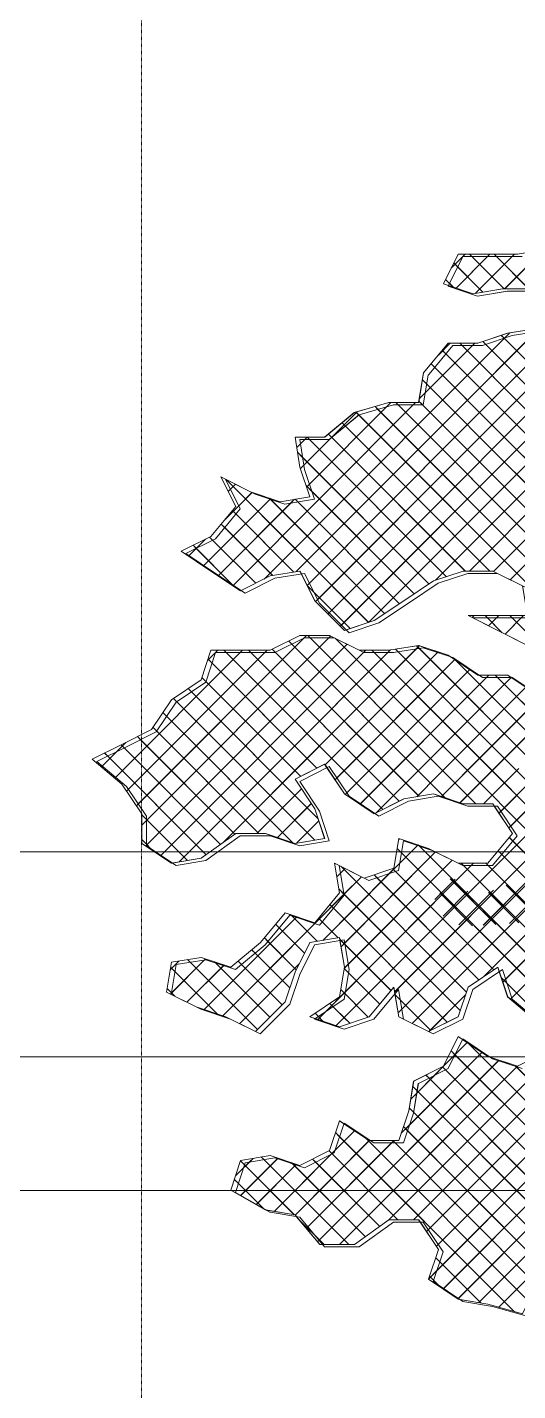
# Model space of a CAD drawing. Header units: millimetres. Extents: x -12186 to 152825, y -4386 to 9463.
# Drawn here: x 65607 to 67165, y 1744 to 6074 of the extents above; entities that cross this region are included whole.
import ezdxf

# ---------------------------------------------------------------- set-up
doc = ezdxf.new("R2010")
doc.units = ezdxf.units.MM
doc.linetypes.add('1000 Dashed', pattern=[2, 1, -1])
doc.linetypes.add('Grid Line', pattern=[22.225, 12.7, -3.175, 3.175, -3.175])
for name, color, linetype, lineweight in [('A-FLOR-LEVL', 51, 'Continuous', 5), ('G-IMPT', 8, 'Continuous', 5), ('L-PLNT', 71, 'Continuous', 5), ('S-GRID', 1, 'Continuous', 5)]:
    doc.layers.add(name, color=color, linetype=linetype, lineweight=lineweight)

# ---------------------------------------------------------------- blocks, each defined once
blk = doc.blocks.new('SVA_Shades of Green Tree - Australian_Tree_based_on_Leopard_Tree_2901-V313-Section B-B')
at = {"layer": 'G-IMPT'}
for p, q in [((19458.7, 5308.3), (19495.8, 5345.5)), ((19458.8, 5308.3), (19504, 5353.5)), ((19479.4, 5312.7), (19467.1, 5325.1)), ((19559.3, 5232.9), (19467.2, 5325.1)), ((19474.5, 5245.7), (19574.8, 5346.1)), ((19474.6, 5245.7), (19582.3, 5353.5)), ((19496.2, 5345.9), (19503.8, 5353.5)), ((19524.4, 5346.1), (19517, 5353.5)), ((19627, 5243.4), (19517.1, 5353.5)), ((19626.9, 5243.4), (19524.4, 5346.1)), ((19536.1, 5229), (19653, 5346.1)), ((19536.2, 5229), (19660.6, 5353.5)), ((19574.8, 5346.1), (19582.1, 5353.5)), ((19602.7, 5346.1), (19595.3, 5353.5)), ((19705.3, 5243.4), (19595.4, 5353.5)), ((19705.2, 5243.4), (19602.7, 5346.1)), ((19628.8, 5243.4), (19740.7, 5355.5)), ((19629, 5243.4), (19752.6, 5367.3)), ((19653, 5346.1), (19660.4, 5353.5)), ((19559.2, 5232.9), (19479.4, 5312.7)), ((19453.3, 5260.4), (19441, 5272.8)), ((19464.9, 5248.9), (19441.1, 5272.8)), ((19464.8, 5248.9), (19453.3, 5260.4)), ((19474.9, 4853.8), (19738.2, 5117.6)), ((19496.3, 4797), (19809, 5110.2)), ((19496.5, 4797), (19816.5, 5117.6)), ((19418.5, 5032.7), (19456.1, 5070.5)), ((19418.6, 5032.7), (19456.3, 5070.5)), ((19424.3, 4960), (19534.6, 5070.5)), ((19453.1, 4910.6), (19628.5, 5086.3)), ((19453.2, 4910.6), (19645.4, 5103.1)), ((19474.7, 4853.8), (19727.4, 5106.9)), ((19493.8, 5063.1), (19486.4, 5070.5)), ((19698.5, 4858.1), (19486.5, 5070.5)), ((19527, 5063.1), (19534.4, 5070.5)), ((19547, 4769.4), (19880.8, 5103.7)), ((19547.2, 4769.4), (19885.1, 5107.9)), ((19568.8, 5066.3), (19559.5, 5075.6)), ((19762.1, 4872.8), (19559.7, 5075.6)), ((19762, 4872.8), (19568.8, 5066.3)), ((19627.5, 5085.9), (19618.3, 5095.2)), ((20038.5, 4674.4), (19618.4, 5095.2)), ((20038.4, 4674.4), (19627.5, 5085.9)), ((19628.5, 5086.3), (19645.3, 5103.1)), ((19424.2, 4960), (19527, 5063.1)), ((19442.3, 5036.2), (19430.9, 5047.6)), ((19645, 4833.3), (19431, 5047.6)), ((19644.9, 4833.3), (19442.3, 5036.2)), ((19698.3, 4858.1), (19493.8, 5063.1)), ((19406.7, 4993.4), (19395.3, 5004.9)), ((19609.8, 4790.1), (19395.4, 5004.9)), ((19609.6, 4790.1), (19406.7, 4993.4)), ((19357.7, 4893.3), (19424.3, 4960)), ((19381.5, 4940.3), (19367.7, 4954.1)), ((19479.1, 4842.6), (19367.8, 4954.1)), ((19377.9, 4913.7), (19424.2, 4960)), ((19479, 4842.6), (19381.5, 4940.3)), ((18865.2, 4321.7), (19453.1, 4910.6)), ((18865.4, 4321.7), (19453.2, 4910.6)), ((19357.5, 4893.3), (19376.8, 4912.6)), ((18765.9, 4300.5), (19346.2, 4881.7)), ((18767.2, 4302), (19338.6, 4874.3)), ((18966.8, 4345.1), (19474.7, 4853.8)), ((18967, 4345.1), (19474.9, 4853.8)), ((18980.5, 4672.3), (19160.8, 4852.9)), ((19000, 4613.5), (19267.9, 4881.7)), ((19009.2, 4622.8), (19254, 4868)), ((19067.8, 4210.8), (19718.8, 4862.8)), ((19071.4, 4214.5), (19718.6, 4862.8)), ((19072.7, 4764.8), (19160.7, 4852.9)), ((19166, 4842.4), (19156.6, 4851.8)), ((20063.1, 3943.9), (19156.8, 4851.8)), ((19226.6, 4860.1), (19217.5, 4869.2)), ((20097.6, 3987.7), (19217.7, 4869.2)), ((20097.5, 3987.7), (19226.6, 4860.1)), ((19254, 4868), (19267.7, 4881.7)), ((19290.7, 4874.3), (19283.3, 4881.7)), ((20215.3, 3948.3), (19283.4, 4881.7)), ((20215.2, 3948.3), (19290.7, 4874.3)), ((19338.6, 4874.3), (19346, 4881.7)), ((19369, 4874.3), (19356.5, 4886.9)), ((20304.9, 3936.9), (19356.6, 4886.9)), ((19370.6, 4872.7), (19369, 4874.3)), ((20304.8, 3936.9), (19371.6, 4871.7)), ((19106.9, 4171.6), (19777.5, 4843.2)), ((19110.5, 4175.3), (19777.3, 4843.2)), ((19123.1, 4806.9), (19112.4, 4817.7)), ((19582.3, 4347), (19112.5, 4817.7)), ((19582.2, 4347), (19123.1, 4806.9)), ((19703.7, 4303.8), (19166, 4842.4)), ((19554.2, 4767.2), (19479, 4842.6)), ((19554.4, 4767.2), (19479.1, 4842.6)), ((20299.2, 4177.8), (19644.9, 4833.3)), ((20299.4, 4177.8), (19645, 4833.3)), ((18968.6, 4738.8), (19001.4, 4771.7)), ((18980.1, 4750.5), (18993.9, 4764.3)), ((18991.3, 4683.3), (19071.5, 4763.7)), ((18993.9, 4764.3), (19001.2, 4771.7)), ((19009.1, 4764.3), (19001.7, 4771.7)), ((19443.6, 4329.2), (19001.9, 4771.7)), ((19008.9, 4308.8), (19496.3, 4797)), ((19443.5, 4329.2), (19009.1, 4764.3)), ((19028.6, 4250), (19547.2, 4769.4)), ((19035, 4256.5), (19547, 4769.4)), ((19080.4, 4771.2), (19069.6, 4782)), ((19504.1, 4347), (19069.8, 4782)), ((19503.9, 4347), (19080.4, 4771.2)), ((19197.8, 4184.3), (19801.2, 4788.6)), ((19198, 4184.3), (19801.3, 4788.6)), ((20351.8, 3968.3), (19554.2, 4767.2)), ((20351.9, 3968.3), (19554.4, 4767.2)), ((20263.3, 4135.4), (19609.6, 4790.1)), ((20263.5, 4135.4), (19609.8, 4790.1)), ((18968.4, 4738.8), (18980.1, 4750.5)), ((18987.2, 4707.8), (18970.9, 4724.1)), ((19388.5, 4306), (18971, 4724.1)), ((19409.4, 4317.8), (19824.6, 4733.7)), ((19409.6, 4317.8), (19824.7, 4733.7)), ((18980.3, 4672.3), (18991.3, 4683.3)), ((19388.3, 4306), (18987.2, 4707.8)), ((19516.9, 4347), (19845.5, 4676.2)), ((19517, 4347), (19845.6, 4676.2)), ((18821.6, 4598.7), (18742.2, 4638.4)), ((19196.9, 4184), (18744.3, 4637.4)), ((19197, 4184), (18744.4, 4637.4)), ((19593.9, 4345.7), (19894.8, 4647.1)), ((19594, 4345.7), (19894.9, 4647.1)), ((19646.1, 4319.6), (19965.2, 4639.3)), ((19646.2, 4319.6), (19965.4, 4639.3)), ((18739.7, 4509.6), (18826.9, 4596.9)), ((18750.7, 4599.1), (18758.1, 4606.6)), ((18750.8, 4599.1), (18774.1, 4622.5)), ((18758.1, 4606.6), (18774, 4622.5)), ((18784.2, 4554.3), (18826.2, 4596.4)), ((19016.9, 4599.6), (18998.3, 4618.2)), ((19341.5, 4274.6), (18998.5, 4618.2)), ((18999.9, 4613.5), (19009.2, 4622.8)), ((19341.3, 4274.6), (19016.9, 4599.6)), ((18671.9, 4363.2), (18885.7, 4577.3)), ((18673.3, 4364.7), (18883.7, 4575.5)), ((18718.9, 4331.8), (18961.4, 4574.8)), ((18720.2, 4333.3), (18949.5, 4562.9)), ((18739.6, 4509.6), (18784.2, 4554.3)), ((18884.7, 4575.2), (18881, 4578.8)), ((19247.5, 4211.9), (18881.2, 4578.8)), ((18883.7, 4575.5), (18885.5, 4577.3)), ((19247.4, 4211.9), (18884.7, 4575.2)), ((18949.5, 4562.9), (18961.3, 4574.8)), ((18971.5, 4566.6), (18963.1, 4575.1)), ((19294.5, 4243.2), (18963.2, 4575.1)), ((19294.4, 4243.2), (18971.5, 4566.6)), ((18775.6, 4527.6), (18764.1, 4539.1)), ((18959.2, 4343.8), (18764.3, 4539.1)), ((18959.1, 4343.8), (18775.6, 4527.6)), ((18740, 4484.8), (18728.5, 4496.3)), ((18892.1, 4332.6), (18728.7, 4496.3)), ((18892, 4332.6), (18740, 4484.8)), ((18624.9, 4394.6), (18678.7, 4448.4)), ((18626.3, 4396.1), (18648.9, 4418.8)), ((18649.2, 4418.9), (18639.3, 4428.8)), ((18771, 4297), (18639.5, 4428.8)), ((18648.9, 4418.8), (18678.5, 4448.4)), ((18763.4, 4304.5), (18649.2, 4418.9)), ((18701.4, 4445), (18691.5, 4454.9)), ((18838.2, 4308.1), (18691.7, 4454.9)), ((18838.1, 4308.1), (18701.4, 4445)), ((18624.8, 4394.6), (18626.3, 4396.1)), ((18671.8, 4363.2), (18673.3, 4364.7)), ((18718.7, 4331.8), (18720.2, 4333.3)), ((18770.9, 4297), (18763.4, 4304.5)), ((18765.7, 4300.5), (18767.2, 4302)), ((19138.2, 4164.4), (19023.8, 4278.9)), ((19028.5, 4250), (19035, 4256.5)), ((19067.7, 4210.8), (19071.4, 4214.5)), ((19525.7, 4199), (19532.2, 4205.5)), ((19525.8, 4199), (19532.3, 4205.5)), ((19574.3, 4198.1), (19566.9, 4205.5)), ((19621.2, 4151.2), (19567.1, 4205.5)), ((19578, 4172.9), (19610.6, 4205.5)), ((19603.1, 4198.1), (19610.5, 4205.5)), ((19630.2, 4146.7), (19688.9, 4205.5)), ((19652.6, 4198.1), (19645.2, 4205.5)), ((19871.9, 3978.5), (19645.4, 4205.5)), ((19106.8, 4171.6), (19110.5, 4175.3)), ((19621, 4151.3), (19574.3, 4198.1)), ((19577.9, 4172.9), (19603.1, 4198.1)), ((19630.1, 4146.7), (19681.4, 4198.1)), ((19871.7, 3978.6), (19652.6, 4198.1)), ((18459.5, 3601.5), (18999.7, 4142.6)), ((18465.3, 3607.4), (18990.9, 4133.9)), ((18476.2, 3539.7), (19076.4, 4140.9)), ((18488.6, 3473.8), (19128.6, 4114.8)), ((18490.9, 3554.6), (19070.5, 4135.2)), ((18490.9, 3476.2), (19128.4, 4114.8)), ((18952.8, 4114.8), (18942.9, 4124.7)), ((19407.9, 3659.1), (18943, 4124.7)), ((19407.8, 3659.1), (18952.8, 4114.8)), ((18990.9, 4133.9), (18999.6, 4142.6)), ((19010.7, 4135.2), (19003.4, 4142.6)), ((19423.9, 3721.5), (19003.5, 4142.6)), ((19423.8, 3721.5), (19010.7, 4135.2)), ((19070.5, 4135.2), (19076.2, 4140.9)), ((19167.1, 4095.4), (19087.8, 4135.2)), ((19459.6, 3764), (19090.4, 4133.8)), ((19459.7, 3764), (19090.5, 4133.8)), ((18390.9, 3689.6), (18796, 4095.4)), ((18393.5, 3692.3), (18788.5, 4088)), ((18428.2, 3648.5), (18874.3, 4095.4)), ((18434, 3654.5), (18866.8, 4088)), ((18535.6, 3442.4), (19187.5, 4095.4)), ((18537, 3443.9), (19180.7, 4088.7)), ((18594.7, 3423.2), (19258.3, 4088)), ((18594.8, 3423.2), (19266.7, 4096.3)), ((18685.1, 4062.8), (18717.6, 4095.4)), ((18685.2, 4062.8), (18717.7, 4095.4)), ((18734.7, 3485.1), (19348.7, 4100.1)), ((18734.8, 3485.1), (19358.8, 4110.1)), ((18744.6, 4088), (18737.3, 4095.4)), ((19241.8, 3590.2), (18737.4, 4095.4)), ((19241.7, 3590.2), (18744.6, 4088)), ((18788.5, 4088), (18795.9, 4095.4)), ((18822.9, 4088), (18815.6, 4095.4)), ((19294, 3616.3), (18815.7, 4095.4)), ((19293.9, 3616.3), (18822.9, 4088)), ((18866.8, 4088), (18874.2, 4095.4)), ((18900.6, 4088.7), (18890.7, 4098.6)), ((19356.9, 3631.7), (18890.8, 4098.6)), ((19356.8, 3631.7), (18900.6, 4088.7)), ((19058.8, 3731.3), (19415.6, 4088.7)), ((19058.9, 3731.3), (19417.5, 4090.5)), ((19180.7, 4088.7), (19187.4, 4095.4)), ((19214.4, 4088), (19207, 4095.4)), ((19538, 3764), (19207.2, 4095.4)), ((19485.7, 3816.3), (19214.4, 4088)), ((19258.3, 4088), (19266.6, 4096.3)), ((19290.4, 4090.4), (19281.9, 4098.8)), ((19633.2, 3747.1), (19282, 4098.8)), ((19633.1, 3747.1), (19290.4, 4090.4)), ((19348.7, 4100.1), (19358.7, 4110.1)), ((19357.5, 4101.6), (19349, 4110)), ((19770.1, 3688.4), (19349.2, 4110)), ((19769.9, 3688.4), (19357.5, 4101.6)), ((19415.6, 4088.7), (19417.4, 4090.5)), ((19464.5, 4069.9), (19457.2, 4074.8)), ((18699.7, 4054.6), (18686.7, 4067.6)), ((19032.6, 3721.3), (18686.8, 4067.6)), ((19032.4, 3721.3), (18699.7, 4054.6)), ((19090.2, 3684.3), (19471, 4065.7)), ((19096.1, 3690.2), (19470.9, 4065.7)), ((19122.3, 3637.9), (19518, 4034.3)), ((19127.4, 3643.2), (19517.9, 4034.3)), ((19826.1, 3710.6), (19473.2, 4064.1)), ((19826.2, 3710.6), (19473.3, 4064.1)), ((18680.1, 3995.8), (18667.1, 4008.8)), ((18980.4, 3695.2), (18667.2, 4008.8)), ((18980.2, 3695.2), (18680.1, 3995.8)), ((19169.3, 3606.6), (19578.8, 4016.8)), ((19170.7, 3608.1), (19571.3, 4009.4)), ((19220.5, 3579.6), (19649.5, 4009.3)), ((19220.6, 3579.6), (19649.7, 4009.3)), ((19571.3, 4009.4), (19578.7, 4016.8)), ((19606.1, 4009.4), (19598.7, 4016.8)), ((19937.1, 3677.9), (19598.9, 4016.8)), ((19830, 3785.1), (19606.1, 4009.4)), ((18587.1, 3932.1), (18576.8, 3942.5)), ((19026, 3492.6), (18576.9, 3942.5)), ((18634.1, 3963.4), (18623.7, 3973.8)), ((19036.4, 3560.6), (18623.9, 3973.8)), ((19036.3, 3560.6), (18634.1, 3963.4)), ((19482.9, 3764), (19696.5, 3978)), ((19483.1, 3764), (19696.6, 3978)), ((19561.2, 3764), (19744.4, 3947.5)), ((19561.4, 3764), (19746.4, 3949.3)), ((18555.1, 3885.7), (18543.3, 3897.6)), ((18955.8, 3484.5), (18543.4, 3897.6)), ((19025.9, 3492.6), (18587.1, 3932.1)), ((19335.4, 2910.4), (20357.3, 3934)), ((19335.5, 2910.4), (20357.4, 3934)), ((19562, 3058.9), (20419.3, 3917.7)), ((19562.1, 3058.9), (20419.5, 3917.7)), ((19626.7, 3751.2), (19802.9, 3927.7)), ((19626.9, 3751.2), (19805.1, 3929.7)), ((18955.6, 3484.5), (18555.1, 3885.7)), ((19622.9, 3041.4), (20472.1, 3892)), ((19632.1, 3050.7), (20472, 3892)), ((19647.2, 2987.3), (20512.8, 3854.4)), ((19651.6, 2991.9), (20512.7, 3854.4)), ((18472.6, 3811.5), (18462.7, 3821.4)), ((18772, 3511.7), (18462.9, 3821.4)), ((18771.9, 3511.7), (18472.6, 3811.5)), ((18523.8, 3838.7), (18512, 3850.5)), ((18848.5, 3513.5), (18512.1, 3850.5)), ((18848.4, 3513.5), (18523.8, 3838.7)), ((19537.9, 3764), (19486.4, 3815.6)), ((18348.2, 3725.2), (18425.5, 3802.7)), ((18350.7, 3727.9), (18395.8, 3773.1)), ((18368.2, 3759.2), (18358.3, 3769.1)), ((18680.7, 3446.4), (18358.5, 3769.1)), ((18395.8, 3773.1), (18425.4, 3802.7)), ((18420.4, 3785.4), (18410.5, 3795.3)), ((18726.4, 3479), (18410.7, 3795.3)), ((18726.2, 3479), (18420.4, 3785.4)), ((18348, 3725.2), (18350.7, 3727.9)), ((18680.6, 3446.4), (18368.2, 3759.2)), ((19418, 3699), (19482.9, 3764)), ((19418.1, 3699), (19483.1, 3764)), ((19428.3, 3630.8), (19561.2, 3764)), ((19428.4, 3630.8), (19561.4, 3764)), ((20087.6, 3134.9), (19459.6, 3764)), ((20087.8, 3134.9), (19459.7, 3764)), ((19487, 3611.2), (19626.7, 3751.2)), ((19487.1, 3611.2), (19626.9, 3751.2)), ((20165.9, 3134.9), (19537.9, 3764)), ((20166.1, 3134.9), (19538, 3764)), ((20244.2, 3134.9), (19633.1, 3747.1)), ((20244.4, 3134.9), (19633.2, 3747.1)), ((18390.7, 3689.6), (18393.5, 3692.3)), ((19090.1, 3684.3), (19096.1, 3690.2)), ((19094, 2903.7), (19882.9, 3693.9)), ((19119.5, 2929.4), (19882.7, 3693.9)), ((19349.6, 3630.5), (19418, 3699)), ((19349.8, 3630.5), (19418.1, 3699)), ((19537.2, 3607.9), (19423.8, 3721.5)), ((19537.3, 3607.9), (19423.9, 3721.5)), ((19562, 3607.9), (19674.3, 3720.4)), ((19562.1, 3607.9), (19674.4, 3720.4)), ((19611, 3578.4), (19721.9, 3689.6)), ((19616.8, 3584.4), (19721.8, 3689.6)), ((19642.3, 3531.4), (19822.4, 3711.7)), ((19644.5, 3227.9), (20123.2, 3707.4)), ((19644.6, 3227.9), (20123.3, 3707.4)), ((19648.1, 3537.3), (19822.2, 3711.7)), ((18428.1, 3648.5), (18434, 3654.5)), ((18841.4, 3513.5), (18983.4, 3655.8)), ((18841.5, 3513.5), (18983.5, 3655.8)), ((19122.2, 3637.9), (19127.4, 3643.2)), ((19279.7, 3011.3), (19943.4, 3676.1)), ((19289.3, 3021), (19943.2, 3676.1)), ((19290.9, 2944.1), (19999, 3653.4)), ((19302.4, 2955.8), (19998.8, 3653.4)), ((19439.8, 3627), (19407.8, 3659.1)), ((19439.9, 3627), (19407.9, 3659.1)), ((18459.4, 3601.5), (18465.3, 3607.4)), ((18906.9, 3500.8), (19014.7, 3608.8)), ((18907.1, 3500.8), (19014.9, 3608.8)), ((19169.1, 3606.6), (19170.7, 3608.1)), ((19216.4, 3577.5), (19307.6, 3623.1)), ((18490.9, 3557.9), (18476.1, 3572.8)), ((18476.1, 3539.7), (18490.9, 3554.6)), ((18621.1, 3427.6), (18476.2, 3572.8)), ((18621, 3427.6), (18490.9, 3557.9)), ((18967.3, 3482.8), (19038.5, 3554.1)), ((18967.4, 3482.8), (19038.6, 3554.1)), ((19610.8, 3578.4), (19616.8, 3584.4)), ((19642.2, 3531.4), (19648.1, 3537.3)), ((18490.9, 3479.5), (18476.1, 3494.4)), ((18512.9, 3457.6), (18476.2, 3494.4)), ((18488.5, 3473.8), (18490.9, 3476.2)), ((18505.2, 3465.1), (18490.9, 3479.5)), ((18512.8, 3457.6), (18505.2, 3465.1)), ((19051, 3174.4), (19353.7, 3477.5)), ((19301.3, 3452), (19287.5, 3465.8)), ((19829.9, 2922.7), (19287.6, 3465.8)), ((19292.3, 3494.6), (19294.8, 3497.1)), ((19292.4, 3494.6), (19294.9, 3497.1)), ((19295.9, 3419.8), (19351.7, 3475.7)), ((19351.7, 3475.7), (19353.5, 3477.5)), ((19358, 3473.6), (19354.4, 3477.3)), ((19853.5, 2977.4), (19354.5, 3477.3)), ((19853.4, 2977.4), (19358, 3473.6)), ((19655.2, 3489.7), (19643.7, 3501.1)), ((20009.5, 3134.9), (19643.9, 3501.1)), ((20009.3, 3134.9), (19655.2, 3489.7)), ((18535.5, 3442.4), (18537, 3443.9)), ((19109.3, 3154.3), (19409.6, 3455.1)), ((19119.7, 3086.4), (19461.8, 3429)), ((19120.8, 3166), (19409.5, 3455.1)), ((19132, 3098.8), (19461.7, 3429)), ((19829.7, 2922.7), (19301.3, 3452)), ((19481.3, 3419.2), (19401.9, 3458.9)), ((19619.6, 3446.9), (19608.1, 3458.4)), ((19931.2, 3134.9), (19608.3, 3458.4)), ((19931, 3134.9), (19619.6, 3446.9)), ((19035.2, 2923.3), (19530.3, 3419.2)), ((19050.9, 3174.4), (19262.3, 3386.2)), ((19095.8, 3376.2), (19107.4, 3387.9)), ((19095.9, 3376.2), (19122.1, 3402.5)), ((19182.9, 3372), (19103.5, 3411.7)), ((19107.4, 3387.9), (19122, 3402.5)), ((19507.4, 3010.2), (19109.7, 3408.6)), ((19507.6, 3010.2), (19109.9, 3408.6)), ((19123.2, 3011.6), (19522.8, 3411.8)), ((19223.4, 3373.2), (19214.1, 3382.4)), ((19547.2, 3049), (19214.3, 3382.4)), ((19262.3, 3386.2), (19295.9, 3419.8)), ((19282.1, 3392.8), (19272.9, 3402)), ((19594.2, 3080.3), (19273, 3402)), ((19594.1, 3080.3), (19282.1, 3392.8)), ((19498, 3411.8), (19490.7, 3419.2)), ((19877.1, 3032.2), (19490.8, 3419.2)), ((19877, 3032.2), (19498, 3411.8)), ((19522.8, 3411.8), (19530.2, 3419.2)), ((19576.3, 3411.8), (19569, 3419.2)), ((19900.7, 3087), (19569.1, 3419.2)), ((19900.6, 3087), (19576.3, 3411.8)), ((18733.6, 2934.9), (19174.3, 3376.3)), ((19118.5, 3321.4), (19102.2, 3337.8)), ((19488, 2951.4), (19102.3, 3337.8)), ((19118.6, 3320.7), (19174.2, 3376.3)), ((19547.1, 3049), (19223.4, 3373.2)), ((19407, 3303.7), (19471.7, 3368.6)), ((19407.1, 3303.7), (19471.8, 3368.6)), ((19600.5, 3225.2), (19456.3, 3369.6)), ((19600.7, 3225.2), (19456.5, 3369.6)), ((19483.2, 3223.2), (19593.9, 3334.1)), ((19483.3, 3223.2), (19594, 3334.1)), ((19561.1, 3222.9), (19701.2, 3363.2)), ((19561.3, 3222.9), (19701.4, 3363.2)), ((19908.7, 3073.4), (19633.5, 3349.1)), ((19908.8, 3073.4), (19633.6, 3349.1)), ((19026, 3227.9), (19118.6, 3320.7)), ((19487.9, 2951.4), (19118.5, 3321.4)), ((19526.6, 3220.8), (19422.8, 3324.8)), ((19526.7, 3220.8), (19422.9, 3324.8)), ((19433.3, 3251.6), (19512.1, 3330.6)), ((19433.4, 3251.6), (19512.2, 3330.6)), ((19674.3, 3229.8), (19578, 3326.2)), ((19674.4, 3229.8), (19578.2, 3326.2)), ((18674.7, 2954.5), (18967.3, 3247.5)), ((18674.9, 2954.5), (18969.3, 3249.4)), ((18952.4, 3252.5), (18948.7, 3256.2)), ((19033.4, 3171.4), (18948.8, 3256.2)), ((19033.3, 3171.4), (18952.4, 3252.5)), ((18967.3, 3247.5), (18969.1, 3249.4)), ((19085.1, 3276.5), (19073.6, 3287.9)), ((19446.7, 2914.3), (19073.7, 3287.9)), ((19446.6, 2914.3), (19085.1, 3276.5)), ((18733.5, 2934.9), (19026, 3227.9)), ((18912.6, 3213.9), (18901.2, 3225.4)), ((18993.1, 3133.4), (18901.3, 3225.4)), ((18993, 3133.4), (18912.6, 3213.9)), ((19049.5, 3233.7), (19038, 3245.2)), ((19100.6, 3182.6), (19038.1, 3245.2)), ((19100.4, 3182.6), (19049.5, 3233.7)), ((18877, 3171.2), (18865.6, 3182.6)), ((18967, 3081.1), (18865.7, 3182.6)), ((18966.9, 3081.1), (18877, 3171.2)), ((19108.9, 3174.2), (19105.2, 3177.8)), ((19268, 3014.9), (19105.4, 3177.8)), ((19121.6, 3161.5), (19108.9, 3174.2)), ((19109.1, 3154.3), (19120.8, 3166)), ((19267.9, 3014.9), (19121.6, 3161.5)), ((18836.1, 3133.7), (18825.3, 3144.5)), ((18946.5, 3023.3), (18825.5, 3144.5)), ((18946.3, 3023.3), (18836.1, 3133.7)), ((19260.1, 2286), (20107.6, 3134.9)), ((19260.2, 2286), (20107.8, 3134.9)), ((19339.3, 2286.9), (20185.9, 3134.9)), ((19339.4, 2286.9), (20186.1, 3134.9)), ((19380.6, 2249.6), (20264.3, 3134.9)), ((19386.4, 2255.6), (20264.2, 3134.9)), ((19411.9, 2202.6), (20336, 3128.3)), ((19417.7, 2208.5), (20335.9, 3128.3)), ((18566.4, 3081.2), (18593.7, 3108.6)), ((18566.5, 3081.2), (18593.8, 3108.6)), ((18567.6, 3003.9), (18679.1, 3115.6)), ((18581.4, 3075.1), (18567.7, 3088.9)), ((18715.5, 2940.9), (18567.8, 3088.9)), ((18570, 3006.4), (18675.8, 3112.4)), ((18715.4, 2940.9), (18581.4, 3075.1)), ((18619.7, 2977.7), (18735.9, 3094.1)), ((18619.8, 2977.7), (18737.8, 3096)), ((18630.1, 3104.8), (18621.7, 3113.2)), ((18843.8, 2890.8), (18621.8, 3113.2)), ((18843.7, 2890.8), (18630.1, 3104.8)), ((18675.8, 3112.4), (18679, 3115.6)), ((18710.6, 3102.6), (18706.9, 3106.2)), ((18882.9, 2930.1), (18707.1, 3106.2)), ((18882.8, 2930.1), (18710.6, 3102.6)), ((18735.9, 3094.1), (18737.7, 3096)), ((18793.4, 3098), (18782.6, 3108.8)), ((18922.1, 2969.3), (18782.8, 3108.8)), ((18786.8, 2909.8), (18976.1, 3099.4)), ((18786.9, 2909.8), (18976.2, 3099.4)), ((18922, 2969.3), (18793.4, 3098)), ((19133.2, 3071.4), (19119.4, 3085.2)), ((19232.4, 2972.2), (19119.5, 3085.2)), ((19119.6, 3086.4), (19132, 3098.8)), ((19387.8, 2100), (20399.2, 3113.1)), ((19413.6, 2126), (20399.1, 3113.1)), ((19232.3, 2972.2), (19133.2, 3071.4)), ((19636.3, 3038.1), (19617.7, 3056.7)), ((19758.3, 2915.9), (19617.8, 3056.7)), ((19622.8, 3041.4), (19632.1, 3050.7)), ((19758.2, 2915.9), (19636.3, 3038.1)), ((18570.3, 3007.8), (18556.5, 3021.7)), ((18581.2, 2997.1), (18556.6, 3021.7)), ((18567.4, 3003.9), (18570, 3006.4)), ((18569.4, 3002.9), (18648.8, 2963.1)), ((18581, 2997.1), (18570.3, 3007.8)), ((19058.3, 2946.6), (19123.2, 3011.6)), ((19122, 3004.2), (19108.2, 3018)), ((19195.6, 2930.6), (19108.3, 3018)), ((19195.4, 2930.6), (19122, 3004.2)), ((19277.1, 3026), (19280.6, 3005)), ((19279.5, 3011.3), (19288.3, 3020.1)), ((19297.5, 2985.2), (19281.2, 3001.6)), ((19394.5, 2888.2), (19281.3, 3001.6)), ((19388.6, 2885.3), (19504.5, 3001.3)), ((19388.8, 2885.3), (19504.6, 3001.3)), ((19647.1, 2987.3), (19651.6, 2991.9)), ((19035.1, 2923.3), (19058.3, 2946.6)), ((19084.1, 2963.7), (19073.7, 2974.1)), ((19136.8, 2911), (19073.8, 2974.1)), ((19118.4, 2929.4), (19084.1, 2963.7)), ((19290.7, 2944.1), (19302.4, 2955.8)), ((19394.4, 2888.2), (19297.5, 2985.2)), ((19037.1, 2932.4), (19026.7, 2942.8)), ((19051.8, 2917.8), (19026.8, 2942.8)), ((19051.7, 2917.8), (19037.1, 2932.4)), ((19093.8, 2903.7), (19119.2, 2929.1)), ((19136.7, 2911), (19119.2, 2928.6)), ((19307.6, 2924.2), (19387, 2884.5)), ((19387.1, 2884.5), (19480.7, 2931.4)), ((19300.7, 2561.7), (19556.9, 2818.4)), ((19326.5, 2587.8), (19556.7, 2818.4)), ((19330.5, 2670.1), (19509.9, 2849.7)), ((19471.1, 2811.3), (19458.8, 2823.7)), ((19846.8, 2435.2), (19458.9, 2823.7)), ((19470.9, 2810.8), (19509.8, 2849.7)), ((19861.8, 2498.4), (19513.7, 2847.1)), ((19861.9, 2498.4), (19513.8, 2847.1)), ((19034.5, 2216.8), (19610.9, 2794.1)), ((19039.2, 2221.5), (19609, 2792.3)), ((19104.4, 2208.2), (19669.6, 2774.5)), ((19256, 2360.3), (19667.7, 2772.7)), ((19405.3, 2745.1), (19470.9, 2810.8)), ((19441, 2763), (19431.2, 2772.9)), ((19851.6, 2351.9), (19431.3, 2772.9)), ((19846.6, 2435.2), (19471.1, 2811.3)), ((19609, 2792.3), (19610.8, 2794.1)), ((19665.6, 2773.3), (19662, 2777)), ((19888, 2550.7), (19662.1, 2777)), ((19887.9, 2550.7), (19665.6, 2773.3)), ((19667.7, 2772.7), (19669.5, 2774.5)), ((19349.7, 2689.4), (19405.3, 2745.1)), ((19388.8, 2736.9), (19379, 2746.8)), ((19825.5, 2299.6), (19379.1, 2746.8)), ((19825.3, 2299.6), (19388.8, 2736.9)), ((19851.5, 2351.9), (19441, 2763)), ((19330.4, 2670.1), (19349.7, 2689.4)), ((19350.9, 2696.5), (19337.1, 2710.3)), ((19795.1, 2251.7), (19337.2, 2710.3)), ((19794.9, 2251.7), (19350.9, 2696.5)), ((19339.7, 2629.3), (19325.9, 2643.1)), ((19759.5, 2208.9), (19326, 2643.1)), ((19103.9, 2600), (19104.9, 2601)), ((19104, 2600), (19105, 2601)), ((19759.3, 2208.9), (19339.7, 2629.3)), ((18896.5, 2313.7), (19152, 2569.7)), ((19090.7, 2508.4), (19151.9, 2569.7)), ((19104.8, 2550.8), (19091.8, 2563.8)), ((19659.2, 1995.6), (19091.9, 2563.8)), ((19300.5, 2561.7), (19326.5, 2587.8)), ((19320.6, 2570), (19307.6, 2583)), ((19732.7, 2157.3), (19307.7, 2583)), ((19732.6, 2157.3), (19320.6, 2570)), ((18963.2, 2302.3), (19199, 2538.5)), ((18963.3, 2302.3), (19199.2, 2538.5)), ((18998.9, 2259.5), (19277.5, 2538.5)), ((19003.6, 2264.3), (19269.9, 2531.1)), ((19659.1, 1995.6), (19104.8, 2550.8)), ((19705.3, 2027.8), (19189.1, 2544.8)), ((19705.4, 2027.8), (19189.2, 2544.8)), ((19269.9, 2531.1), (19277.3, 2538.5)), ((19281.1, 2531.1), (19273.7, 2538.5)), ((19731.5, 2080), (19273.8, 2538.5)), ((19731.4, 2080), (19281.1, 2531.1)), ((18773.9, 2426.2), (18829.7, 2482.2)), ((18789.7, 2363.6), (18909, 2483.2)), ((18802.7, 2461.3), (18789.7, 2474.3)), ((18960.9, 2303), (18789.9, 2474.3)), ((18790.3, 2364.3), (18907.1, 2481.3)), ((18799.7, 2452.2), (18817.8, 2470.3)), ((18817.8, 2470.3), (18829.6, 2482.2)), ((18864.2, 2478.1), (18855.8, 2486.5)), ((19133.8, 2208.2), (18855.9, 2486.5)), ((19133.6, 2208.2), (18864.2, 2478.1)), ((18896.3, 2313.7), (19076.2, 2493.8)), ((18907.1, 2481.3), (18908.9, 2483.2)), ((18955.4, 2465.2), (18951.8, 2468.9)), ((19186.9, 2233.5), (18951.9, 2468.9)), ((19028.8, 2470.1), (19018.9, 2480)), ((19232.5, 2266.2), (19019, 2480)), ((19232.4, 2266.2), (19028.8, 2470.1)), ((19081, 2496.3), (19071.1, 2506.2)), ((19290.1, 2286.9), (19071.2, 2506.2)), ((19076.2, 2493.8), (19090.7, 2508.4)), ((19290, 2286.9), (19081, 2496.3)), ((19433.4, 2067.3), (19860, 2494.6)), ((19434.8, 2068.8), (19859.9, 2494.6)), ((18773.7, 2426.2), (18799.7, 2452.2)), ((18960.8, 2303), (18802.7, 2461.3)), ((18839.5, 2335.1), (18967.7, 2463.6)), ((18840.1, 2335.8), (18965.8, 2461.7)), ((19186.7, 2233.5), (18955.4, 2465.2)), ((18965.8, 2461.7), (18967.6, 2463.6)), ((18783.1, 2402.5), (18770.2, 2415.5)), ((18865.1, 2320.4), (18770.3, 2415.5)), ((18862.5, 2323), (18783.1, 2402.5)), ((19480.4, 2035.9), (19851.4, 2407.5)), ((19481.8, 2037.4), (19851.2, 2407.5)), ((19104.2, 2208.2), (19255, 2359.3)), ((18865, 2320.4), (18862.5, 2323)), ((19547, 2024.3), (19828.9, 2306.7)), ((19547.1, 2024.3), (19829, 2306.7)), ((19024.4, 2239.2), (18972.1, 2291.6)), ((19055.5, 2208.2), (18972.3, 2291.6)), ((18998.8, 2259.5), (19003.6, 2264.3)), ((19380.4, 2249.6), (19386.4, 2255.6)), ((19055.3, 2208.2), (19024.4, 2239.2)), ((19034.4, 2216.8), (19039.2, 2221.5)), ((19050.2, 2208.2), (19151.4, 2208.2)), ((19411.8, 2202.6), (19417.7, 2208.5)), ((19422.9, 2153.8), (19409.9, 2166.8)), ((19553.3, 2023.3), (19410, 2166.8)), ((19387.7, 2100), (19413.6, 2126)), ((19553.2, 2023.3), (19422.9, 2153.8)), ((19610.5, 2009.5), (19732.6, 2131.8)), ((19610.6, 2009.5), (19732.7, 2131.8)), ((19403.3, 2095), (19390.3, 2108)), ((19426.4, 2072), (19390.4, 2108)), ((19418.7, 2079.5), (19403.3, 2095)), ((19426.2, 2072), (19418.7, 2079.5)), ((19433.3, 2067.3), (19434.8, 2068.8)), ((19480.3, 2035.9), (19481.8, 2037.4))]:
    blk.add_line(p, q, dxfattribs=at)
at = {"layer": 'G-IMPT', "flags": 128}
for points in [[(19764.1, 5369.3), (19669.9, 5353.5), (19481.4, 5353.5), (19434.3, 5259.2), (19528.5, 5227.7), (19622.8, 5243.4), (19717, 5243.4)], [(19732.7, 5117.6), (19638.5, 5101.9), (19544.2, 5070.5), (19450, 5070.5), (19371.5, 4976.1), (19355.8, 4881.7), (19261.5, 4881.7), (19151.6, 4850.3), (19057.3, 4771.7), (18963.1, 4771.7), (18978.8, 4677.3), (19010.2, 4582.9), (18916, 4567.2), (18821.7, 4598.7), (18727.5, 4645.8), (18774.6, 4551.5), (18696.1, 4457.1), (18601.8, 4409.9), (18696.1, 4347), (18790.3, 4284.1), (18884.6, 4331.3), (18978.8, 4347), (19025.9, 4252.7), (19120.2, 4158.3), (19214.4, 4189.8), (19308.6, 4252.7), (19402.9, 4315.6), (19497.1, 4347), (19591.4, 4347), (19685.6, 4299.9)], [(19701.3, 4205.5), (19512.8, 4205.5), (19607.1, 4158.3), (19701.3, 4111.1)], [(19732.7, 3953.9), (19638.5, 4016.8), (19544.2, 4016.8), (19450, 4079.7), (19355.8, 4111.1), (19261.5, 4095.4), (19167.3, 4095.4), (19073, 4142.6), (18978.8, 4142.6), (18884.6, 4095.4), (18696.1, 4095.4), (18664.7, 4001.1), (18570.4, 3938.2), (18507.6, 3843.8), (18413.4, 3796.6), (18319.1, 3749.4), (18413.4, 3670.8), (18476.2, 3576.4), (18476.2, 3482.1), (18570.4, 3419.2), (18664.7, 3434.9), (18774.6, 3513.5), (18868.8, 3513.5), (18963.1, 3482.1), (19057.3, 3497.8), (19025.9, 3592.2), (18963.1, 3686.5), (19057.3, 3733.7), (19120.2, 3639.4), (19214.4, 3576.4), (19308.6, 3623.6), (19402.9, 3639.4), (19497.1, 3607.9), (19591.4, 3607.9), (19654.2, 3513.5), (19575.6, 3419.2), (19481.4, 3419.2), (19387.2, 3466.4), (19292.9, 3497.8), (19277.2, 3403.5), (19183, 3372), (19088.7, 3419.2), (19104.4, 3324.8), (19025.9, 3230.5), (18931.7, 3261.9), (18853.1, 3167.6), (18758.9, 3088.9), (18664.7, 3120.4), (18570.4, 3104.7), (18554.7, 3010.3), (18649, 2963.1), (18743.2, 2931.7), (18837.4, 2884.5), (18931.7, 2978.8), (18963.1, 3073.2), (19010.2, 3167.6), (19104.4, 3183.3), (19120.2, 3088.9), (19104.4, 2994.6), (19010.2, 2931.7), (19104.4, 2900.2), (19198.7, 2931.7), (19277.2, 3026), (19292.9, 2931.7), (19387.2, 2884.5), (19481.4, 2931.7), (19512.8, 3026), (19607.1, 3088.9), (19638.5, 2994.6), (19732.7, 2915.9)], [(19764.1, 2821.6), (19669.9, 2774.4), (19575.6, 2805.9), (19481.4, 2868.8), (19434.3, 2774.4), (19340, 2727.2), (19324.3, 2632.9), (19292.9, 2538.5), (19198.7, 2538.5), (19104.4, 2601.4), (19073, 2507), (18978.8, 2459.9), (18884.6, 2491.3), (18790.3, 2475.6), (18758.9, 2381.2), (18868.8, 2318.3), (18963.1, 2302.6), (19041.6, 2208.2), (19151.6, 2208.2), (19261.5, 2286.9), (19355.8, 2286.9), (19418.6, 2192.5), (19387.2, 2098.2), (19481.4, 2035.3), (19575.6, 2019.5), (19685.6, 1988.1)], [(20061.6, 5471.9), (20046.7, 5479.3), (19952.5, 5479.3), (19858.2, 5463.6), (19764, 5369.3), (19669.8, 5353.5), (19481.3, 5353.5), (19434.2, 5259.2), (19450.1, 5253.9)], [(19450.1, 5253.9), (19528.4, 5227.7), (19622.6, 5243.4), (19716.9, 5243.4), (19826.8, 5227.7), (19836.9, 5221)], [(20004.2, 5157.4), (19921.1, 5101.9), (19826.8, 5117.6), (19732.6, 5117.6), (19638.3, 5101.9), (19544.1, 5070.5), (19449.9, 5070.5), (19371.3, 4976.1), (19355.6, 4881.7), (19261.4, 4881.7), (19151.4, 4850.3), (19057.2, 4771.7), (18963, 4771.7), (18978.7, 4677.3), (19010.1, 4582.9), (18915.8, 4567.2), (18821.8, 4598.6)], [(19138.3, 4164.4), (19001.6, 4301.3), (19496.5, 4797)], [(18742.2, 4638.4), (18727.4, 4645.8), (18774.5, 4551.5), (18695.9, 4457.1), (18601.7, 4409.9), (18695.9, 4347), (18790.2, 4284.1), (18792.3, 4285.2)], [(18792.3, 4285.2), (18884.4, 4331.3), (18978.7, 4347), (18983.2, 4337.9)], [(18983.2, 4337.9), (19025.8, 4252.7), (19120, 4158.3), (19125.6, 4160.2)], [(19125.6, 4160.2), (19214.3, 4189.8), (19308.5, 4252.7), (19402.7, 4315.6), (19497, 4347), (19591.2, 4347), (19685.5, 4299.9)], [(19023.8, 4278.9), (19001.5, 4301.3), (19008.9, 4308.8)], [(19685.5, 4299.9), (19701.2, 4205.5), (19512.7, 4205.5), (19527.5, 4198.1)], [(19527.5, 4198.1), (19606.9, 4158.3), (19701.2, 4111.1)], [(19087.8, 4135.2), (19072.9, 4142.6), (18978.7, 4142.6), (18884.4, 4095.4), (18695.9, 4095.4), (18664.5, 4001.1), (18570.3, 3938.2), (18507.5, 3843.8), (18413.2, 3796.6), (18319, 3749.4), (18413.2, 3670.8), (18476.1, 3576.4), (18476.1, 3482.1), (18570.3, 3419.2), (18573.3, 3419.7)], [(19457.2, 4074.8), (19449.9, 4079.7), (19355.6, 4111.1), (19261.4, 4095.4), (19167.2, 4095.4)], [(19547.9, 4016.8), (19544.1, 4016.8), (19465.1, 4069.5)], [(19649.4, 4009.4), (19638.3, 4016.8), (19547.9, 4016.8)], [(19740.1, 3951.4), (19732.6, 3953.9), (19649.4, 4009.4)], [(18573.3, 3419.7), (18664.5, 3434.9), (18774.5, 3513.5), (18868.7, 3513.5), (18963, 3482.1), (19057.2, 3497.8), (19025.8, 3592.2), (18963, 3686.5), (19057.2, 3733.7), (19064.6, 3722.6)], [(19064.6, 3722.6), (19120, 3639.4), (19214.3, 3576.4), (19216.4, 3577.5)], [(19308.5, 3623.6), (19402.7, 3639.4), (19416.8, 3634.7)], [(19418.4, 3634.1), (19497, 3607.9), (19591.2, 3607.9), (19596.1, 3600.5)], [(19596.1, 3600.5), (19654.1, 3513.5), (19575.5, 3419.2), (19481.4, 3419.2)], [(19401.9, 3458.9), (19387, 3466.4), (19292.8, 3497.8), (19277.1, 3403.5), (19182.9, 3372)], [(19103.5, 3411.7), (19088.6, 3419.2), (19104.3, 3324.8), (19025.8, 3230.5), (18931.5, 3261.9), (18853, 3167.6), (18758.8, 3088.9), (18664.5, 3120.4), (18570.3, 3104.7), (18554.6, 3010.3), (18569.4, 3002.9)], [(18837.3, 2884.5), (18931.5, 2978.8), (18963, 3073.2), (19010.1, 3167.6), (19104.3, 3183.3), (19105.9, 3173.7)], [(19105.9, 3173.7), (19120, 3088.9), (19104.3, 2994.6), (19010.1, 2931.7), (19027.4, 2925.9)], [(19481.3, 2931.7), (19512.7, 3026), (19606.9, 3088.9), (19611.6, 3074.8)], [(19611.6, 3074.8), (19638.3, 2994.6), (19732.6, 2915.9), (19738.6, 2915.9)], [(19027.4, 2925.9), (19104.3, 2900.2), (19198.6, 2931.7), (19276.2, 3024.9)], [(19280.6, 3005), (19292.8, 2931.7), (19307.6, 2924.2)], [(18649.1, 2963), (18743.1, 2931.7), (18837.3, 2884.5)], [(19821.9, 2908.5), (19764, 2821.6), (19669.8, 2774.4), (19583.1, 2803.3)], [(19495.2, 2859.5), (19481.3, 2868.8), (19434.2, 2774.4), (19339.9, 2727.2), (19324.2, 2632.9), (19292.8, 2538.5), (19202.3, 2538.5)], [(19583.1, 2803.3), (19575.5, 2805.9), (19495.2, 2859.5)], [(19118.5, 2592), (19104.3, 2601.4), (19072.9, 2507), (18978.7, 2459.9), (18884.4, 2491.3), (18790.2, 2475.6), (18758.8, 2381.2), (18868.7, 2318.3), (18871.4, 2317.9)], [(19202.3, 2538.5), (19198.6, 2538.5), (19118.5, 2592)], [(19486.3, 2034.4), (19575.5, 2019.5), (19685.5, 1988.1), (19732.6, 2082.4), (19732.6, 2176.8), (19811.1, 2271.2), (19858.2, 2365.5), (19842.5, 2459.9), (19889.7, 2554.2), (19983.9, 2507)], [(18871.4, 2317.9), (18963, 2302.6), (18967.7, 2296.9)], [(18967.7, 2296.9), (19041.5, 2208.2), (19050.2, 2208.2)], [(19151.5, 2208.3), (19261.4, 2286.9), (19355.6, 2286.9), (19360.5, 2279.5)], [(19360.5, 2279.5), (19418.5, 2192.5), (19387, 2098.2), (19481.3, 2035.3), (19486.3, 2034.4)]]:
    blk.add_lwpolyline(points, dxfattribs=at)
at = {"layer": 'L-PLNT'}
for p, q in [((19496.1, 5346.1), (19449, 5251.8)), ((19449, 5251.8), (19496.1, 5346.1)), ((19684.6, 5346.1), (19496.1, 5346.1)), ((19496.1, 5346.1), (19684.6, 5346.1)), ((19496.1, 5346.1), (19496.1, 5346.1)), ((19449, 5251.8), (19543.2, 5220.3)), ((19543.2, 5220.3), (19449, 5251.8)), ((19449, 5251.8), (19449, 5251.8)), ((19543.2, 5220.3), (19637.5, 5236)), ((19637.4, 5236), (19543.2, 5220.3)), ((19543.2, 5220.3), (19543.2, 5220.3)), ((19637.4, 5236), (19637.5, 5236)), ((19637.5, 5236), (19731.7, 5236)), ((19731.7, 5236), (19637.5, 5236)), ((19747.4, 5110.2), (19653.2, 5094.5)), ((19653.2, 5094.5), (19747.4, 5110.2)), ((19653.2, 5094.5), (19559, 5063.1)), ((19559, 5063.1), (19653.2, 5094.5)), ((19653.2, 5094.5), (19653.2, 5094.5)), ((19464.7, 5063.1), (19388.9, 4972)), ((19388.9, 4972), (19464.7, 5063.1)), ((19559, 5063.1), (19464.7, 5063.1)), ((19464.7, 5063.1), (19558.9, 5063.1)), ((19464.7, 5063.1), (19464.7, 5063.1)), ((19558.9, 5063.1), (19559, 5063.1)), ((19370.4, 4874.3), (19386.1, 4968.7)), ((19386.2, 4968.7), (19370.5, 4874.3)), ((19386.1, 4968.7), (19388.9, 4972)), ((19386.1, 4968.7), (19386.2, 4968.7)), ((19388.9, 4972), (19386.2, 4968.7)), ((19276.2, 4874.3), (19166.3, 4842.9)), ((19166.3, 4842.9), (19276.2, 4874.3)), ((19370.5, 4874.3), (19276.2, 4874.3)), ((19276.2, 4874.3), (19370.4, 4874.3)), ((19276.2, 4874.3), (19276.2, 4874.3)), ((19370.4, 4874.3), (19370.5, 4874.3)), ((19166.3, 4842.9), (19072, 4764.3)), ((19072, 4764.3), (19166.2, 4842.9)), ((19166.2, 4842.9), (19166.3, 4842.9)), ((19072, 4764.3), (18977.8, 4764.3)), ((18977.8, 4764.3), (18993.5, 4669.9)), ((18993.5, 4669.9), (18977.8, 4764.3)), ((18977.8, 4764.3), (19072, 4764.3)), ((18977.8, 4764.3), (18977.8, 4764.3)), ((19072, 4764.3), (19072, 4764.3)), ((18836.4, 4591.3), (18742.2, 4638.4)), ((18742.2, 4638.4), (18789.3, 4544.1)), ((18789.3, 4544.1), (18742.2, 4638.4)), ((18742.2, 4638.4), (18836.4, 4591.3)), ((18742.2, 4638.4), (18742.2, 4638.4)), ((18993.5, 4669.9), (19024.9, 4575.5)), ((19024.9, 4575.5), (18993.5, 4669.9)), ((18993.5, 4669.9), (18993.5, 4669.9)), ((18930.7, 4559.8), (18836.4, 4591.3)), ((18836.4, 4591.3), (18930.6, 4559.8)), ((18836.4, 4591.3), (18836.4, 4591.3)), ((18930.6, 4559.8), (18930.7, 4559.8)), ((19024.9, 4575.5), (18930.7, 4559.8)), ((18930.7, 4559.8), (19024.9, 4575.5)), ((19024.9, 4575.5), (19024.9, 4575.5)), ((18789.3, 4544.1), (18710.8, 4449.7)), ((18710.8, 4449.7), (18789.3, 4544.1)), ((18789.3, 4544.1), (18789.3, 4544.1)), ((18710.8, 4449.7), (18616.6, 4402.6)), ((18616.6, 4402.6), (18710.8, 4449.7)), ((18710.8, 4449.7), (18710.8, 4449.7)), ((18616.5, 4402.6), (18616.6, 4402.6)), ((18616.6, 4402.6), (18710.8, 4339.6)), ((18710.8, 4339.6), (18616.6, 4402.5)), ((18710.8, 4339.6), (18805, 4276.7)), ((18805, 4276.7), (18710.8, 4339.6)), ((18899.3, 4323.9), (18993.5, 4339.6)), ((18993.5, 4339.6), (18899.3, 4323.9)), ((18993.5, 4339.6), (19040.6, 4245.3)), ((19040.6, 4245.3), (18993.5, 4339.6)), ((18993.5, 4339.6), (18993.5, 4339.6)), ((19417.6, 4308.2), (19511.8, 4339.6)), ((19511.8, 4339.6), (19417.6, 4308.2)), ((19511.8, 4339.6), (19606.1, 4339.6)), ((19606, 4339.6), (19511.8, 4339.6)), ((19511.8, 4339.6), (19511.8, 4339.6)), ((19606, 4339.6), (19606.1, 4339.6)), ((19606.1, 4339.6), (19700.3, 4292.5)), ((19700.3, 4292.5), (19606.1, 4339.6)), ((18805, 4276.7), (18899.3, 4323.9)), ((18899.2, 4323.9), (18805, 4276.8)), ((18899.2, 4323.9), (18899.3, 4323.9)), ((19323.4, 4245.3), (19417.6, 4308.2)), ((19417.6, 4308.2), (19323.4, 4245.3)), ((19417.6, 4308.2), (19417.6, 4308.2)), ((18805, 4276.7), (18805, 4276.7)), ((19040.6, 4245.3), (19134.9, 4150.9)), ((19134.8, 4150.9), (19040.6, 4245.3)), ((19040.6, 4245.3), (19040.6, 4245.3)), ((19229.1, 4182.4), (19323.4, 4245.3)), ((19323.3, 4245.3), (19229.1, 4182.4)), ((19134.9, 4150.9), (19229.1, 4182.4)), ((19229.1, 4182.4), (19134.9, 4150.9)), ((19229.1, 4182.4), (19229.1, 4182.4)), ((19716, 4198.1), (19527.5, 4198.1)), ((19527.5, 4198.1), (19621.8, 4150.9)), ((19621.7, 4150.9), (19527.5, 4198.1)), ((19527.5, 4198.1), (19716, 4198.1)), ((19527.5, 4198.1), (19527.5, 4198.1)), ((18993.5, 4135.2), (18899.3, 4088)), ((18899.3, 4088), (18993.5, 4135.2)), ((19087.8, 4135.2), (18993.5, 4135.2)), ((18993.5, 4135.2), (19087.7, 4135.2)), ((18993.5, 4135.2), (18993.5, 4135.2)), ((19087.7, 4135.2), (19087.8, 4135.2)), ((19182, 4088), (19087.8, 4135.2)), ((19087.8, 4135.2), (19182, 4088)), ((19134.8, 4150.9), (19134.9, 4150.9)), ((19621.8, 4150.9), (19716, 4103.7)), ((19716, 4103.7), (19621.8, 4150.9)), ((18679.3, 3993.7), (18710.8, 4088)), ((18710.8, 4088), (18679.4, 3993.7)), ((18899.3, 4088), (18710.8, 4088)), ((18710.8, 4088), (18899.2, 4088)), ((18710.8, 4088), (18710.8, 4088)), ((18899.2, 4088), (18899.3, 4088)), ((19276.2, 4088), (19182, 4088)), ((19182, 4088), (19276.2, 4088)), ((19182, 4088), (19182, 4088)), ((19370.5, 4103.7), (19276.2, 4088)), ((19276.2, 4088), (19370.4, 4103.7)), ((19276.2, 4088), (19276.2, 4088)), ((19370.4, 4103.7), (19370.5, 4103.7)), ((19464.7, 4072.3), (19370.5, 4103.7)), ((19370.5, 4103.7), (19464.7, 4072.3)), ((19559, 4009.4), (19464.7, 4072.3)), ((19464.7, 4072.3), (19558.9, 4009.4)), ((19464.7, 4072.3), (19464.7, 4072.3)), ((18679.4, 3993.7), (18585.1, 3930.8)), ((18585.1, 3930.8), (18679.3, 3993.7)), ((18679.3, 3993.7), (18679.4, 3993.7)), ((19558.9, 4009.4), (19559, 4009.4)), ((19653.2, 4009.4), (19559, 4009.4)), ((19559, 4009.4), (19653.2, 4009.4)), ((19747.4, 3946.5), (19653.2, 4009.4)), ((19653.2, 4009.4), (19747.4, 3946.5)), ((19653.2, 4009.4), (19653.2, 4009.4)), ((18585.1, 3930.8), (18522.3, 3836.4)), ((18522.3, 3836.4), (18585.1, 3930.8)), ((18585.1, 3930.8), (18585.1, 3930.8)), ((18522.3, 3836.4), (18428.1, 3789.2)), ((18428.1, 3789.2), (18522.3, 3836.4)), ((18522.3, 3836.4), (18522.3, 3836.4)), ((18428.1, 3789.2), (18333.8, 3742)), ((18333.8, 3742.1), (18428, 3789.2)), ((18333.8, 3742), (18428.1, 3663.4)), ((18428, 3663.4), (18333.8, 3742)), ((18333.8, 3742), (18333.8, 3742)), ((18977.8, 3679.1), (19072, 3726.3)), ((19072, 3726.3), (18977.8, 3679.2)), ((19072, 3726.3), (19134.9, 3632)), ((19134.8, 3632), (19072, 3726.3)), ((19072, 3726.3), (19072, 3726.3)), ((18490.9, 3569.1), (18428, 3663.4)), ((18428, 3663.4), (18428.1, 3663.4)), ((18428.1, 3663.4), (18490.9, 3569.1)), ((19040.6, 3584.8), (18977.8, 3679.1)), ((18977.8, 3679.1), (19040.6, 3584.8)), ((18977.8, 3679.1), (18977.8, 3679.1)), ((19134.8, 3632), (19134.9, 3632)), ((19134.9, 3632), (19229.1, 3569.1)), ((19229.1, 3569.1), (19134.9, 3631.9)), ((19229.1, 3569.1), (19323.4, 3616.2)), ((19323.3, 3616.2), (19229.1, 3569.1)), ((19323.3, 3616.2), (19323.4, 3616.2)), ((19323.4, 3616.2), (19417.6, 3632)), ((19417.6, 3632), (19323.4, 3616.2)), ((19417.6, 3632), (19511.8, 3600.5)), ((19417.6, 3632), (19417.6, 3632)), ((19511.8, 3600.5), (19417.6, 3631.9)), ((19511.8, 3600.5), (19606.1, 3600.5)), ((19606, 3600.5), (19511.8, 3600.5)), ((19511.8, 3600.5), (19511.8, 3600.5)), ((19668.9, 3506.1), (19606, 3600.5)), ((19606, 3600.5), (19606.1, 3600.5)), ((19606.1, 3600.5), (19668.9, 3506.1)), ((18490.9, 3569.1), (18490.9, 3474.7)), ((18490.9, 3474.7), (18490.9, 3569.1)), ((18490.9, 3569.1), (18490.9, 3569.1)), ((19072, 3490.4), (19040.6, 3584.8)), ((19040.6, 3584.8), (19072, 3490.4)), ((19040.6, 3584.8), (19040.6, 3584.8)), ((19229.1, 3569.1), (19229.1, 3569.1)), ((18490.9, 3474.7), (18585.1, 3411.8)), ((18585.1, 3411.8), (18490.9, 3474.7)), ((18490.9, 3474.7), (18490.9, 3474.7)), ((18679.4, 3427.5), (18789.3, 3506.1)), ((18789.3, 3506.1), (18679.4, 3427.5)), ((18789.3, 3506.1), (18883.6, 3506.1)), ((18883.5, 3506.1), (18789.3, 3506.1)), ((18789.3, 3506.1), (18789.3, 3506.1)), ((18883.5, 3506.1), (18883.6, 3506.1)), ((18883.6, 3506.1), (18977.8, 3474.7)), ((18977.8, 3474.7), (18883.6, 3506.1)), ((18977.8, 3474.7), (19072, 3490.4)), ((19072, 3490.4), (18977.8, 3474.7)), ((18977.8, 3474.7), (18977.8, 3474.7)), ((19072, 3490.4), (19072, 3490.4)), ((19307.6, 3490.4), (19291.9, 3396.1)), ((19291.9, 3396.1), (19307.6, 3490.4)), ((19401.9, 3459), (19307.6, 3490.4)), ((19307.6, 3490.4), (19401.8, 3459)), ((19307.6, 3490.4), (19307.6, 3490.4)), ((19590.3, 3411.8), (19668.9, 3506.1)), ((19668.9, 3506.1), (19590.4, 3411.8)), ((19668.9, 3506.1), (19668.9, 3506.1)), ((18585.1, 3411.8), (18679.4, 3427.5)), ((18679.3, 3427.5), (18585.1, 3411.8)), ((18679.3, 3427.5), (18679.4, 3427.5)), ((19401.8, 3459), (19401.9, 3459)), ((19496.1, 3411.8), (19401.9, 3459)), ((19401.9, 3458.9), (19496.1, 3411.8)), ((18585.1, 3411.8), (18585.1, 3411.8)), ((19119.1, 3317.4), (19103.4, 3411.8)), ((19103.4, 3411.8), (19103.5, 3411.8)), ((19197.7, 3364.6), (19103.5, 3411.8)), ((19103.5, 3411.8), (19119.2, 3317.4)), ((19103.5, 3411.8), (19197.7, 3364.6)), ((19291.9, 3396.1), (19197.7, 3364.6)), ((19197.7, 3364.6), (19291.9, 3396.1)), ((19291.9, 3396.1), (19291.9, 3396.1)), ((19590.4, 3411.8), (19496.1, 3411.8)), ((19496.1, 3411.8), (19590.3, 3411.8)), ((19496.1, 3411.8), (19496.1, 3411.8)), ((19590.3, 3411.8), (19590.4, 3411.8)), ((19197.7, 3364.6), (19197.7, 3364.6)), ((19119.2, 3317.4), (19040.6, 3223.1)), ((19040.6, 3223.1), (19119.1, 3317.4)), ((19119.1, 3317.4), (19119.2, 3317.4)), ((18867.8, 3160.2), (18946.4, 3254.5)), ((18946.4, 3254.5), (18867.9, 3160.2)), ((19040.6, 3223.1), (18946.4, 3254.5)), ((18946.4, 3254.5), (19040.6, 3223.1)), ((18946.4, 3254.5), (18946.4, 3254.5)), ((19040.6, 3223.1), (19040.6, 3223.1)), ((19024.9, 3160.2), (19119.2, 3175.9)), ((19119.1, 3175.9), (19024.9, 3160.2)), ((19134.8, 3081.5), (19119.1, 3175.9)), ((19119.1, 3175.9), (19119.2, 3175.9)), ((19119.2, 3175.9), (19134.9, 3081.5)), ((18867.9, 3160.2), (18773.6, 3081.5)), ((18773.6, 3081.6), (18867.8, 3160.2)), ((18867.8, 3160.2), (18867.9, 3160.2)), ((18977.8, 3065.8), (19024.9, 3160.2)), ((19024.9, 3160.2), (18977.8, 3065.8)), ((19024.9, 3160.2), (19024.9, 3160.2)), ((18585.1, 3097.3), (18569.4, 3002.9)), ((18569.4, 3002.9), (18585.1, 3097.3)), ((18679.4, 3113), (18585.1, 3097.3)), ((18585.1, 3097.3), (18679.3, 3113)), ((18585.1, 3097.3), (18585.1, 3097.3)), ((18679.3, 3113), (18679.4, 3113)), ((18773.6, 3081.5), (18679.4, 3113)), ((18679.4, 3113), (18773.6, 3081.5)), ((18773.6, 3081.5), (18773.6, 3081.5)), ((19119.1, 2987.2), (19134.8, 3081.5)), ((19134.9, 3081.5), (19119.2, 2987.2)), ((19134.8, 3081.5), (19134.9, 3081.5)), ((19527.5, 3018.6), (19621.8, 3081.5)), ((19621.7, 3081.5), (19527.5, 3018.7)), ((19653.2, 2987.2), (19621.7, 3081.5)), ((19621.7, 3081.5), (19621.8, 3081.5)), ((19621.8, 3081.5), (19653.2, 2987.2)), ((18946.4, 2971.4), (18977.8, 3065.8)), ((18977.8, 3065.8), (18946.4, 2971.4)), ((18977.8, 3065.8), (18977.8, 3065.8)), ((18569.4, 3002.9), (18663.7, 2955.7)), ((18663.6, 2955.7), (18569.4, 3002.9)), ((18569.4, 3002.9), (18569.4, 3002.9)), ((19119.2, 2987.2), (19024.9, 2924.3)), ((19024.9, 2924.3), (19119.1, 2987.2)), ((19119.1, 2987.2), (19119.2, 2987.2)), ((19213.4, 2924.3), (19291.9, 3018.6)), ((19291.9, 3018.6), (19213.4, 2924.3)), ((19291.9, 3018.6), (19307.6, 2924.3)), ((19307.6, 2924.3), (19291.9, 3018.6)), ((19291.9, 3018.6), (19291.9, 3018.6)), ((19496.1, 2924.3), (19527.5, 3018.6)), ((19527.5, 3018.6), (19496.1, 2924.3)), ((19527.5, 3018.6), (19527.5, 3018.6)), ((19653.2, 2987.2), (19747.4, 2908.5)), ((19653.2, 2987.2), (19653.2, 2987.2)), ((18663.6, 2955.7), (18663.7, 2955.7)), ((18663.7, 2955.7), (18757.9, 2924.3)), ((18757.9, 2924.3), (18663.7, 2955.7)), ((18946.4, 2971.4), (18852.1, 2877.1)), ((18852.2, 2877.1), (18946.4, 2971.4)), ((18946.4, 2971.4), (18946.4, 2971.4)), ((19747.4, 2908.5), (19653.2, 2987.1)), ((18757.9, 2924.3), (18852.2, 2877.1)), ((18757.9, 2924.3), (18757.9, 2924.3)), ((18852.1, 2877.1), (18757.9, 2924.2)), ((19024.9, 2924.3), (19119.2, 2892.8)), ((19119.1, 2892.8), (19024.9, 2924.3)), ((19024.9, 2924.3), (19024.9, 2924.3)), ((19119.2, 2892.8), (19213.4, 2924.3)), ((19213.4, 2924.3), (19119.2, 2892.8)), ((19213.4, 2924.3), (19213.4, 2924.3)), ((19307.6, 2924.3), (19401.9, 2877.1)), ((19307.6, 2924.3), (19307.6, 2924.3)), ((19401.8, 2877.1), (19307.6, 2924.2)), ((19401.9, 2877.1), (19496.1, 2924.3)), ((19496.1, 2924.3), (19401.9, 2877.1)), ((19496.1, 2924.3), (19496.1, 2924.3)), ((18852.1, 2877.1), (18852.2, 2877.1)), ((19119.1, 2892.8), (19119.2, 2892.8)), ((19401.8, 2877.1), (19401.9, 2877.1)), ((19496.1, 2861.4), (19449, 2767)), ((19449, 2767), (19496.1, 2861.4)), ((19590.4, 2798.5), (19496.1, 2861.4)), ((19496.1, 2861.4), (19496.1, 2861.4)), ((19496.1, 2861.3), (19590.3, 2798.5)), ((19590.3, 2798.5), (19590.4, 2798.5)), ((19684.6, 2767), (19590.4, 2798.5)), ((19590.4, 2798.4), (19684.6, 2767)), ((19449, 2767), (19354.8, 2719.8)), ((19354.8, 2719.8), (19449, 2767)), ((19449, 2767), (19449, 2767)), ((19339, 2625.5), (19354.7, 2719.8)), ((19354.8, 2719.8), (19339.1, 2625.5)), ((19354.7, 2719.8), (19354.8, 2719.8)), ((19339.1, 2625.5), (19307.6, 2531.1)), ((19307.6, 2531.1), (19339, 2625.5)), ((19339, 2625.5), (19339.1, 2625.5)), ((19087.7, 2499.7), (19119.1, 2594)), ((19119.2, 2594), (19087.8, 2499.7)), ((19119.1, 2594), (19119.2, 2594)), ((19213.4, 2531.1), (19119.2, 2594)), ((19119.2, 2594), (19213.4, 2531.1)), ((19307.6, 2531.1), (19213.4, 2531.1)), ((19213.4, 2531.1), (19307.6, 2531.1)), ((19213.4, 2531.1), (19213.4, 2531.1)), ((19307.6, 2531.1), (19307.6, 2531.1)), ((18805, 2468.2), (18773.6, 2373.8)), ((18773.6, 2373.8), (18805, 2468.2)), ((18899.3, 2483.9), (18805, 2468.2)), ((18805, 2468.2), (18899.2, 2483.9)), ((18805, 2468.2), (18805, 2468.2)), ((18899.2, 2483.9), (18899.3, 2483.9)), ((18993.5, 2452.5), (18899.3, 2483.9)), ((18899.3, 2483.9), (18993.5, 2452.5)), ((19087.8, 2499.7), (18993.5, 2452.5)), ((18993.5, 2452.5), (19087.7, 2499.7)), ((19087.7, 2499.7), (19087.8, 2499.7)), ((18993.5, 2452.5), (18993.5, 2452.5)), ((18773.6, 2373.8), (18883.6, 2310.9)), ((18883.5, 2310.9), (18773.6, 2373.8)), ((18773.6, 2373.8), (18773.6, 2373.8)), ((18883.5, 2310.9), (18883.6, 2310.9)), ((18883.6, 2310.9), (18977.8, 2295.2)), ((18977.8, 2295.2), (18883.6, 2310.9)), ((18977.8, 2295.2), (19056.3, 2200.9)), ((19056.3, 2200.9), (18977.8, 2295.2)), ((18977.8, 2295.2), (18977.8, 2295.2)), ((19166.3, 2200.9), (19276.2, 2279.5)), ((19276.2, 2279.5), (19166.3, 2200.9)), ((19276.2, 2279.5), (19370.5, 2279.5)), ((19370.4, 2279.5), (19276.2, 2279.5)), ((19276.2, 2279.5), (19276.2, 2279.5)), ((19433.3, 2185.1), (19370.4, 2279.5)), ((19370.4, 2279.5), (19370.5, 2279.5)), ((19370.5, 2279.5), (19433.3, 2185.1)), ((19056.3, 2200.9), (19166.3, 2200.9)), ((19166.2, 2200.9), (19056.3, 2200.9)), ((19056.3, 2200.9), (19056.3, 2200.9)), ((19166.2, 2200.9), (19166.3, 2200.9)), ((19401.8, 2090.8), (19433.3, 2185.1)), ((19433.3, 2185.1), (19401.9, 2090.8)), ((19433.3, 2185.1), (19433.3, 2185.1)), ((19401.8, 2090.8), (19401.9, 2090.8)), ((19401.9, 2090.8), (19496.1, 2027.9)), ((19496.1, 2027.9), (19401.9, 2090.7)), ((19496.1, 2027.9), (19590.4, 2012.1)), ((19590.3, 2012.1), (19496.1, 2027.9)), ((19496.1, 2027.9), (19496.1, 2027.9)), ((19590.3, 2012.1), (19590.4, 2012.1)), ((19590.4, 2012.1), (19700.3, 1980.7)), ((19700.3, 1980.7), (19590.4, 2012.1))]:
    blk.add_line(p, q, dxfattribs=at)

msp = doc.modelspace()

# ---------------------------------------------------------------- linework, layer by layer
at = {"layer": 'A-FLOR-LEVL', "linetype": '1000 Dashed'}
for p, q in [((40316.8, 3455), (71229.1, 3455)), ((40316.8, 2805), (71229.1, 2805)), ((40316.8, 2380), (71229.1, 2380))]:
    msp.add_line(p, q, dxfattribs=at)
at = {"layer": 'S-GRID', "linetype": 'Grid Line'}
msp.add_line((65969.9, -1058.6), (65969.9, 8085.3), dxfattribs=at)

# ---------------------------------------------------------------- block references
at = {"layer": 'L-PLNT'}
msp.add_blockref('SVA_Shades of Green Tree - Australian_Tree_based_on_Leopard_Tree_2901-V313-Section B-B', (47494.2, 0), dxfattribs=at)

doc.saveas('drawing.dxf')
